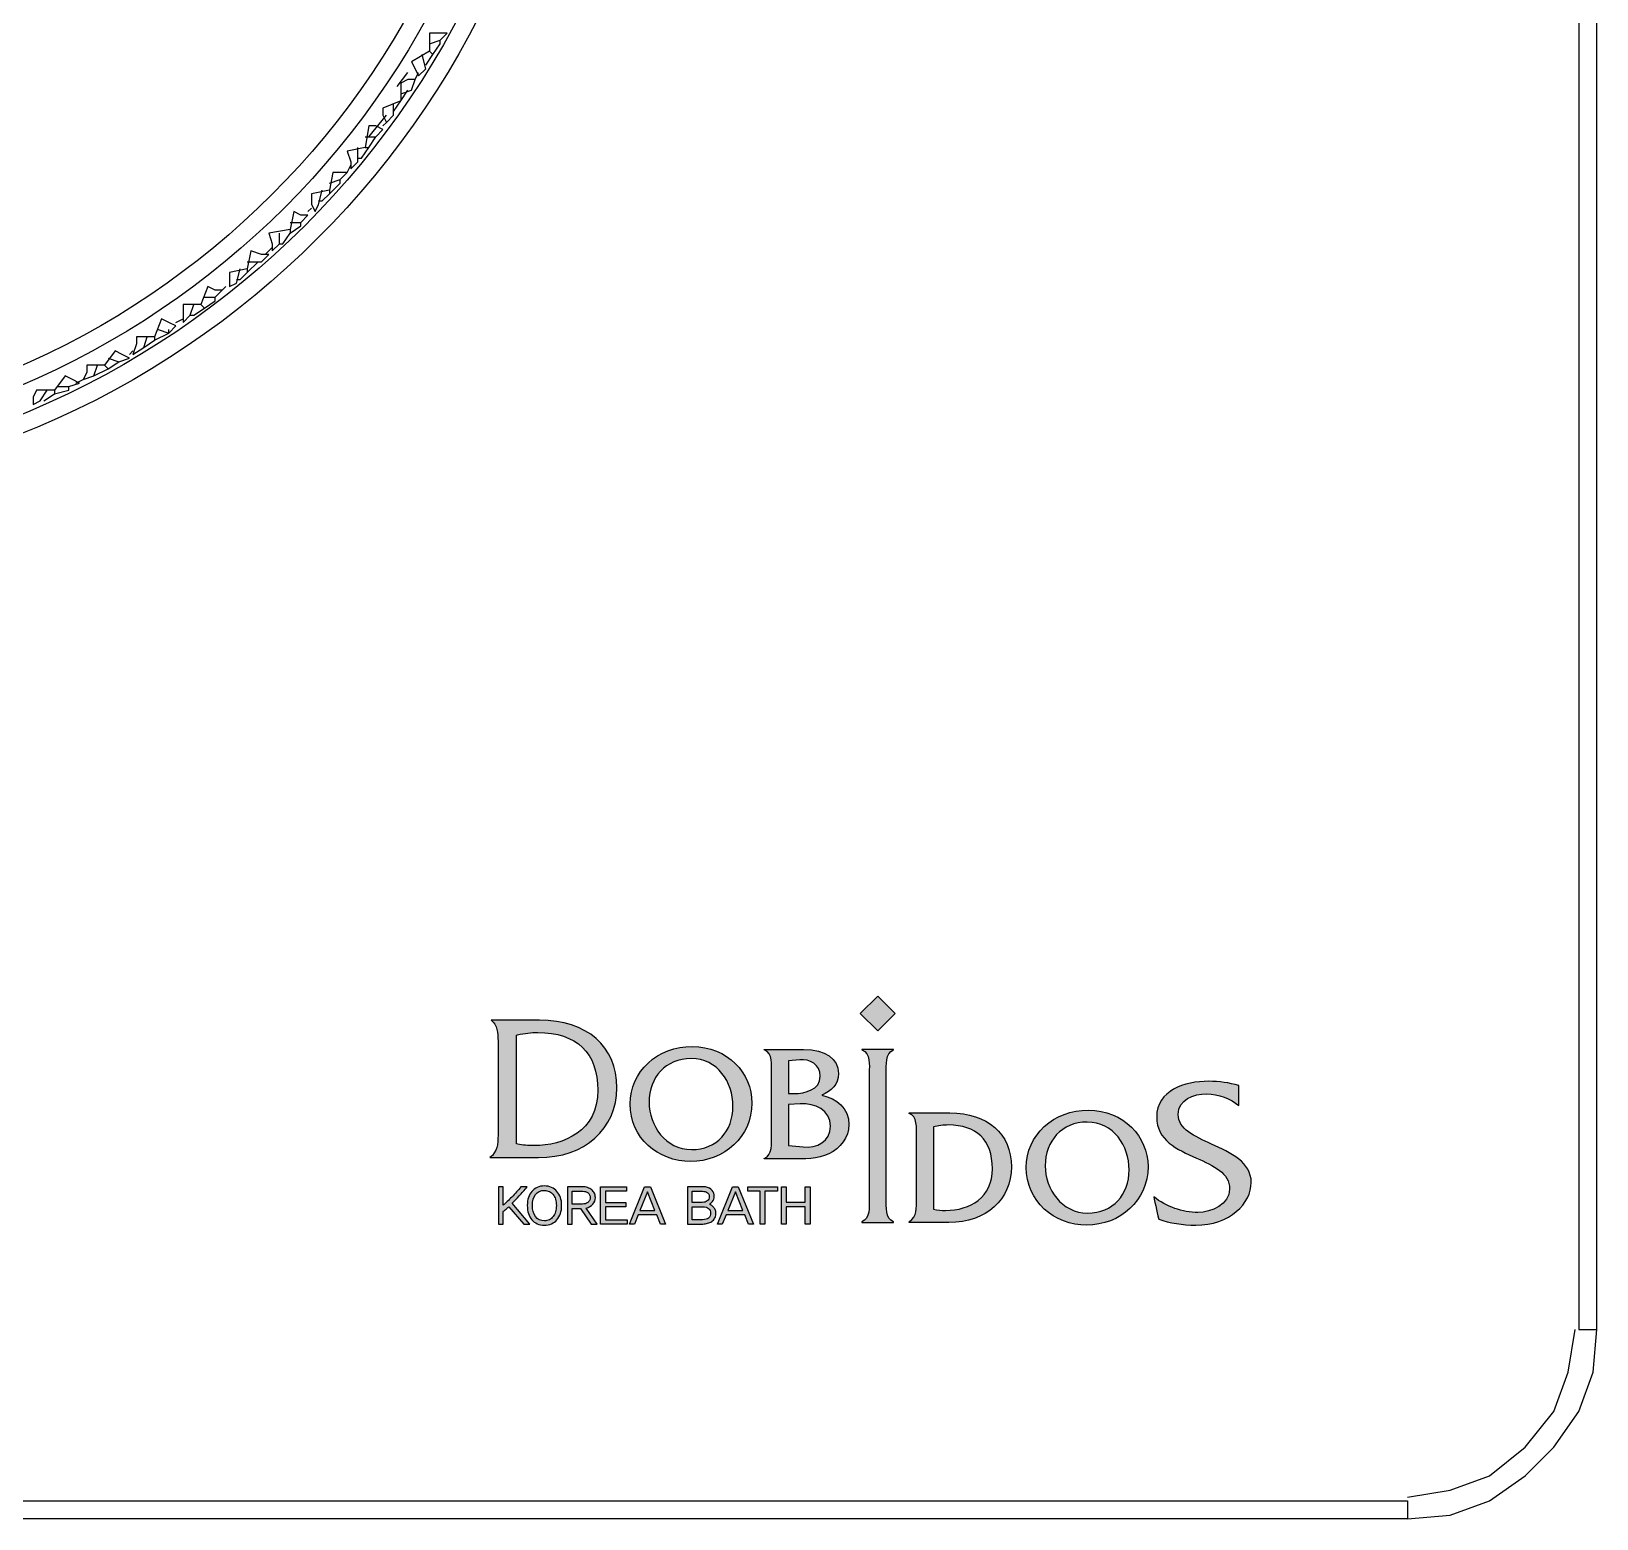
# Model space of a CAD drawing. Extents: x -1585 to -1165, y -4178 to -3881.
# Drawn here: x -1356.35 to -1343.31, y -4053.07 to -4040.68 of the extents above; entities that cross this region are included whole.
import ezdxf

# ---------------------------------------------------------------- set-up
doc = ezdxf.new("R2010")
doc.units = 0
doc.header["$LTSCALE"] = 7
doc.layers.add('D', color=2, linetype='CONTINUOUS')
doc.layers.add('DWG', color=7, linetype='CONTINUOUS')

msp = doc.modelspace()

# ---------------------------------------------------------------- hatches: boundary and pattern name
at = {"layer": 'D'}
h = msp.add_hatch(color=256, dxfattribs=at)
h.dxf.hatch_style = 2
h.paths.add_polyline_path([(-1349.152, -4048.859), (-1349.298, -4049.005), (-1349.444, -4048.859), (-1349.298, -4048.714)])
h = msp.add_hatch(color=256, dxfattribs=at)
h.dxf.hatch_style = 2
edge = h.paths.add_edge_path()
edge.add_spline(control_points=[(-1352.118, -4048.916), (-1351.72, -4048.916), (-1351.473, -4049.131), (-1351.473, -4049.478), (-1351.473, -4049.821), (-1351.742, -4050.06), (-1352.127, -4050.06), (-1352.127, -4050.06), (-1352.492, -4050.06), (-1352.53, -4050.06), (-1352.47, -4050.011), (-1352.463, -4049.947), (-1352.463, -4049.874), (-1352.463, -4049.864), (-1352.463, -4049.855), (-1352.463, -4049.846), (-1352.463, -4049.846), (-1352.463, -4049.815), (-1352.463, -4049.815), (-1352.463, -4049.815), (-1352.463, -4049.149), (-1352.463, -4049.149), (-1352.463, -4049.149), (-1352.463, -4049.122), (-1352.463, -4049.122), (-1352.463, -4049.112), (-1352.463, -4049.102), (-1352.463, -4049.091), (-1352.463, -4049.025), (-1352.469, -4048.951), (-1352.52, -4048.916), (-1352.466, -4048.916), (-1352.118, -4048.916), (-1352.118, -4048.916)], knot_values=[0, 0, 0, 0, 1, 1, 1, 2, 2, 2, 3, 3, 3, 4, 4, 4, 5, 5, 5, 6, 6, 6, 7, 7, 7, 8, 8, 8, 9, 9, 9, 10, 10, 10, 11, 11, 11, 11], degree=3, periodic=0)
edge = h.paths.add_edge_path()
edge.add_spline(control_points=[(-1352.3, -4049.037), (-1352.3, -4049.037), (-1352.308, -4049.039), (-1352.308, -4049.039), (-1352.308, -4049.039), (-1352.308, -4049.946), (-1352.308, -4049.946), (-1352.308, -4049.946), (-1352.299, -4049.947), (-1352.299, -4049.947), (-1352.257, -4049.956), (-1352.212, -4049.96), (-1352.162, -4049.96), (-1351.917, -4049.96), (-1351.631, -4049.839), (-1351.631, -4049.499), (-1351.631, -4049.188), (-1351.808, -4049.017), (-1352.131, -4049.017), (-1352.185, -4049.017), (-1352.24, -4049.023), (-1352.3, -4049.037)], knot_values=[0, 0, 0, 0, 1, 1, 1, 2, 2, 2, 3, 3, 3, 4, 4, 4, 5, 5, 5, 6, 6, 6, 7, 7, 7, 7], degree=3, periodic=0)
h = msp.add_hatch(color=256, dxfattribs=at)
h.dxf.hatch_style = 2
edge = h.paths.add_edge_path()
edge.add_spline(control_points=[(-1350.852, -4049.235), (-1350.634, -4049.235), (-1350.505, -4049.43), (-1350.505, -4049.633), (-1350.505, -4049.839), (-1350.639, -4049.993), (-1350.85, -4049.993), (-1351.067, -4049.993), (-1351.204, -4049.793), (-1351.204, -4049.599), (-1351.204, -4049.39), (-1351.067, -4049.235), (-1350.852, -4049.235)], knot_values=[0, 0, 0, 0, 1, 1, 1, 2, 2, 2, 3, 3, 3, 4, 4, 4, 4], degree=3, periodic=0)
edge = h.paths.add_edge_path()
edge.add_spline(control_points=[(-1350.843, -4049.135), (-1351.134, -4049.128), (-1351.362, -4049.348), (-1351.362, -4049.612), (-1351.362, -4049.896), (-1351.131, -4050.092), (-1350.856, -4050.092), (-1350.581, -4050.092), (-1350.347, -4049.887), (-1350.347, -4049.605), (-1350.347, -4049.355), (-1350.552, -4049.134), (-1350.843, -4049.135)], knot_values=[0, 0, 0, 0, 1, 1, 1, 2, 2, 2, 3, 3, 3, 4, 4, 4, 4], degree=3, periodic=0)
h = msp.add_hatch(color=256, dxfattribs=at)
h.dxf.hatch_style = 2
edge = h.paths.add_edge_path()
edge.add_spline(control_points=[(-1350.042, -4049.959), (-1350.042, -4049.959), (-1350.042, -4049.617), (-1350.042, -4049.617), (-1350.042, -4049.617), (-1349.945, -4049.612), (-1349.945, -4049.612), (-1349.823, -4049.605), (-1349.692, -4049.663), (-1349.692, -4049.797), (-1349.692, -4049.929), (-1349.807, -4049.982), (-1349.921, -4049.97), (-1349.921, -4049.97), (-1350.042, -4049.959), (-1350.042, -4049.959)], knot_values=[0, 0, 0, 0, 1, 1, 1, 2, 2, 2, 3, 3, 3, 4, 4, 4, 5, 5, 5, 5], degree=3, periodic=0)
edge = h.paths.add_edge_path()
edge.add_spline(control_points=[(-1350.183, -4049.875), (-1350.183, -4049.939), (-1350.174, -4050.039), (-1350.244, -4050.066), (-1350.244, -4050.066), (-1350.244, -4050.07), (-1350.244, -4050.07), (-1350.244, -4050.07), (-1350.015, -4050.07), (-1350.015, -4050.07), (-1349.911, -4050.07), (-1349.802, -4050.074), (-1349.705, -4050.027), (-1349.612, -4049.983), (-1349.539, -4049.892), (-1349.539, -4049.785), (-1349.539, -4049.649), (-1349.64, -4049.566), (-1349.764, -4049.54), (-1349.686, -4049.505), (-1349.626, -4049.452), (-1349.626, -4049.36), (-1349.626, -4049.236), (-1349.733, -4049.159), (-1349.916, -4049.159), (-1349.916, -4049.159), (-1350.244, -4049.159), (-1350.244, -4049.159), (-1350.244, -4049.159), (-1350.244, -4049.163), (-1350.244, -4049.163), (-1350.173, -4049.189), (-1350.183, -4049.291), (-1350.183, -4049.353), (-1350.183, -4049.353), (-1350.183, -4049.875), (-1350.183, -4049.875)], knot_values=[0, 0, 0, 0, 1, 1, 1, 2, 2, 2, 3, 3, 3, 4, 4, 4, 5, 5, 5, 6, 6, 6, 7, 7, 7, 8, 8, 8, 9, 9, 9, 10, 10, 10, 11, 11, 11, 12, 12, 12, 12], degree=3, periodic=0)
edge = h.paths.add_edge_path()
edge.add_spline(control_points=[(-1350.042, -4049.526), (-1350.042, -4049.526), (-1350.042, -4049.254), (-1350.042, -4049.254), (-1350.042, -4049.254), (-1349.949, -4049.245), (-1349.949, -4049.245), (-1349.866, -4049.236), (-1349.777, -4049.286), (-1349.777, -4049.382), (-1349.777, -4049.495), (-1349.906, -4049.526), (-1349.996, -4049.526), (-1349.996, -4049.526), (-1350.042, -4049.526), (-1350.042, -4049.526)], knot_values=[0, 0, 0, 0, 1, 1, 1, 2, 2, 2, 3, 3, 3, 4, 4, 4, 5, 5, 5, 5], degree=3, periodic=0)
h = msp.add_hatch(color=256, dxfattribs=at)
h.dxf.hatch_style = 2
edge = h.paths.add_edge_path()
edge.add_spline(control_points=[(-1349.369, -4049.354), (-1349.369, -4049.291), (-1349.359, -4049.189), (-1349.43, -4049.163), (-1349.43, -4049.163), (-1349.43, -4049.159), (-1349.43, -4049.159), (-1349.43, -4049.159), (-1349.167, -4049.159), (-1349.167, -4049.159), (-1349.167, -4049.159), (-1349.167, -4049.163), (-1349.167, -4049.163), (-1349.236, -4049.189), (-1349.228, -4049.292), (-1349.228, -4049.354), (-1349.228, -4049.354), (-1349.228, -4050.405), (-1349.228, -4050.405), (-1349.228, -4050.467), (-1349.236, -4050.569), (-1349.167, -4050.595), (-1349.167, -4050.595), (-1349.167, -4050.599), (-1349.167, -4050.599), (-1349.167, -4050.599), (-1349.43, -4050.599), (-1349.43, -4050.599), (-1349.43, -4050.599), (-1349.43, -4050.595), (-1349.43, -4050.595), (-1349.361, -4050.57), (-1349.369, -4050.467), (-1349.369, -4050.405), (-1349.369, -4050.405), (-1349.369, -4049.354), (-1349.369, -4049.354)], knot_values=[0, 0, 0, 0, 1, 1, 1, 2, 2, 2, 3, 3, 3, 4, 4, 4, 5, 5, 5, 6, 6, 6, 7, 7, 7, 8, 8, 8, 9, 9, 9, 10, 10, 10, 11, 11, 11, 12, 12, 12, 12], degree=3, periodic=0)
h = msp.add_hatch(color=256, dxfattribs=at)
h.dxf.hatch_style = 2
edge = h.paths.add_edge_path()
edge.add_spline(control_points=[(-1346.649, -4050.623), (-1346.76, -4050.623), (-1346.864, -4050.605), (-1346.957, -4050.572), (-1346.959, -4050.562), (-1346.99, -4050.43), (-1346.999, -4050.387), (-1346.894, -4050.468), (-1346.758, -4050.517), (-1346.63, -4050.517), (-1346.519, -4050.517), (-1346.366, -4050.449), (-1346.366, -4050.322), (-1346.366, -4050.188), (-1346.5, -4050.128), (-1346.642, -4050.064), (-1346.805, -4049.991), (-1346.974, -4049.916), (-1346.974, -4049.721), (-1346.974, -4049.501), (-1346.741, -4049.424), (-1346.541, -4049.424), (-1346.453, -4049.424), (-1346.368, -4049.436), (-1346.289, -4049.46), (-1346.289, -4049.473), (-1346.289, -4049.591), (-1346.289, -4049.627), (-1346.357, -4049.567), (-1346.459, -4049.529), (-1346.555, -4049.529), (-1346.666, -4049.529), (-1346.795, -4049.575), (-1346.795, -4049.701), (-1346.795, -4049.821), (-1346.66, -4049.882), (-1346.518, -4049.947), (-1346.355, -4050.021), (-1346.186, -4050.098), (-1346.186, -4050.267), (-1346.186, -4050.438), (-1346.363, -4050.623), (-1346.649, -4050.623)], knot_values=[0, 0, 0, 0, 1, 1, 1, 2, 2, 2, 3, 3, 3, 4, 4, 4, 5, 5, 5, 6, 6, 6, 7, 7, 7, 8, 8, 8, 9, 9, 9, 10, 10, 10, 11, 11, 11, 12, 12, 12, 13, 13, 13, 14, 14, 14, 14], degree=3, periodic=0)
h = msp.add_hatch(color=256, dxfattribs=at)
h.dxf.hatch_style = 2
edge = h.paths.add_edge_path()
edge.add_spline(control_points=[(-1347.552, -4049.764), (-1347.333, -4049.764), (-1347.204, -4049.96), (-1347.204, -4050.162), (-1347.204, -4050.368), (-1347.338, -4050.522), (-1347.549, -4050.522), (-1347.766, -4050.522), (-1347.903, -4050.323), (-1347.903, -4050.129), (-1347.903, -4049.92), (-1347.766, -4049.764), (-1347.552, -4049.764)], knot_values=[0, 0, 0, 0, 1, 1, 1, 2, 2, 2, 3, 3, 3, 4, 4, 4, 4], degree=3, periodic=0)
edge = h.paths.add_edge_path()
edge.add_spline(control_points=[(-1347.542, -4049.665), (-1347.833, -4049.658), (-1348.061, -4049.878), (-1348.061, -4050.141), (-1348.061, -4050.425), (-1347.83, -4050.622), (-1347.556, -4050.622), (-1347.28, -4050.622), (-1347.046, -4050.417), (-1347.046, -4050.134), (-1347.046, -4049.885), (-1347.251, -4049.663), (-1347.542, -4049.665)], knot_values=[0, 0, 0, 0, 1, 1, 1, 2, 2, 2, 3, 3, 3, 4, 4, 4, 4], degree=3, periodic=0)
h = msp.add_hatch(color=256, dxfattribs=at)
h.dxf.hatch_style = 2
edge = h.paths.add_edge_path()
edge.add_spline(control_points=[(-1348.835, -4049.803), (-1348.793, -4049.794), (-1348.752, -4049.788), (-1348.71, -4049.788), (-1348.479, -4049.788), (-1348.343, -4049.91), (-1348.343, -4050.152), (-1348.343, -4050.392), (-1348.527, -4050.5), (-1348.734, -4050.5), (-1348.769, -4050.5), (-1348.802, -4050.497), (-1348.835, -4050.49), (-1348.835, -4050.49), (-1348.835, -4049.803), (-1348.835, -4049.803)], knot_values=[0, 0, 0, 0, 1, 1, 1, 2, 2, 2, 3, 3, 3, 4, 4, 4, 5, 5, 5, 5], degree=3, periodic=0)
edge = h.paths.add_edge_path()
edge.add_spline(control_points=[(-1348.976, -4050.4), (-1348.976, -4050.482), (-1348.968, -4050.548), (-1349.037, -4050.595), (-1349.037, -4050.595), (-1349.037, -4050.6), (-1349.037, -4050.6), (-1349.037, -4050.6), (-1348.705, -4050.6), (-1348.705, -4050.6), (-1348.394, -4050.6), (-1348.185, -4050.408), (-1348.185, -4050.136), (-1348.185, -4049.86), (-1348.382, -4049.688), (-1348.698, -4049.688), (-1348.698, -4049.688), (-1349.037, -4049.688), (-1349.037, -4049.688), (-1349.037, -4049.688), (-1349.037, -4049.692), (-1349.037, -4049.692), (-1348.967, -4049.713), (-1348.976, -4049.814), (-1348.976, -4049.878), (-1348.976, -4049.878), (-1348.976, -4050.4), (-1348.976, -4050.4)], knot_values=[0, 0, 0, 0, 1, 1, 1, 2, 2, 2, 3, 3, 3, 4, 4, 4, 5, 5, 5, 6, 6, 6, 7, 7, 7, 8, 8, 8, 9, 9, 9, 9], degree=3, periodic=0)
h = msp.add_hatch(color=256, dxfattribs=at)
h.dxf.hatch_style = 2
edge = h.paths.add_edge_path()
edge.add_spline(control_points=[(-1352.247, -4050.614), (-1352.247, -4050.614), (-1352.374, -4050.469), (-1352.374, -4050.469), (-1352.38, -4050.474), (-1352.385, -4050.479), (-1352.39, -4050.483), (-1352.394, -4050.487), (-1352.398, -4050.491), (-1352.403, -4050.494), (-1352.406, -4050.498), (-1352.41, -4050.501), (-1352.413, -4050.503), (-1352.416, -4050.506), (-1352.418, -4050.508), (-1352.42, -4050.51), (-1352.42, -4050.51), (-1352.42, -4050.613), (-1352.42, -4050.613), (-1352.42, -4050.613), (-1352.46, -4050.613), (-1352.46, -4050.613), (-1352.46, -4050.613), (-1352.46, -4050.304), (-1352.46, -4050.304), (-1352.46, -4050.304), (-1352.42, -4050.304), (-1352.42, -4050.304), (-1352.42, -4050.304), (-1352.42, -4050.457), (-1352.42, -4050.457), (-1352.41, -4050.448), (-1352.399, -4050.438), (-1352.386, -4050.426), (-1352.374, -4050.414), (-1352.361, -4050.401), (-1352.348, -4050.388), (-1352.335, -4050.374), (-1352.321, -4050.36), (-1352.308, -4050.346), (-1352.295, -4050.331), (-1352.283, -4050.317), (-1352.272, -4050.303), (-1352.272, -4050.303), (-1352.221, -4050.303), (-1352.221, -4050.303), (-1352.243, -4050.33), (-1352.265, -4050.356), (-1352.286, -4050.378), (-1352.307, -4050.401), (-1352.327, -4050.422), (-1352.345, -4050.44), (-1352.345, -4050.44), (-1352.198, -4050.614), (-1352.198, -4050.614), (-1352.198, -4050.614), (-1352.247, -4050.614), (-1352.247, -4050.614)], knot_values=[0, 0, 0, 0, 1, 1, 1, 2, 2, 2, 3, 3, 3, 4, 4, 4, 5, 5, 5, 6, 6, 6, 7, 7, 7, 8, 8, 8, 9, 9, 9, 10, 10, 10, 11, 11, 11, 12, 12, 12, 13, 13, 13, 14, 14, 14, 15, 15, 15, 16, 16, 16, 17, 17, 17, 18, 18, 18, 19, 19, 19, 19], degree=3, periodic=0)
h = msp.add_hatch(color=256, dxfattribs=at)
h.dxf.hatch_style = 2
edge = h.paths.add_edge_path()
edge.add_spline(control_points=[(-1352.017, -4050.308), (-1351.999, -4050.316), (-1351.984, -4050.327), (-1351.972, -4050.341), (-1351.96, -4050.355), (-1351.95, -4050.372), (-1351.943, -4050.392), (-1351.936, -4050.412), (-1351.933, -4050.434), (-1351.933, -4050.458), (-1351.933, -4050.483), (-1351.936, -4050.506), (-1351.943, -4050.526), (-1351.95, -4050.546), (-1351.96, -4050.564), (-1351.972, -4050.578), (-1351.984, -4050.592), (-1351.999, -4050.603), (-1352.017, -4050.611), (-1352.035, -4050.618), (-1352.055, -4050.623), (-1352.077, -4050.623), (-1352.099, -4050.623), (-1352.119, -4050.618), (-1352.136, -4050.611), (-1352.154, -4050.603), (-1352.169, -4050.592), (-1352.181, -4050.578), (-1352.193, -4050.564), (-1352.203, -4050.546), (-1352.21, -4050.526), (-1352.216, -4050.506), (-1352.219, -4050.483), (-1352.219, -4050.458), (-1352.219, -4050.434), (-1352.216, -4050.412), (-1352.21, -4050.392), (-1352.203, -4050.372), (-1352.193, -4050.355), (-1352.181, -4050.341), (-1352.169, -4050.327), (-1352.154, -4050.316), (-1352.136, -4050.308), (-1352.119, -4050.3), (-1352.099, -4050.296), (-1352.077, -4050.296), (-1352.055, -4050.296), (-1352.035, -4050.3), (-1352.017, -4050.308)], knot_values=[0, 0, 0, 0, 1, 1, 1, 2, 2, 2, 3, 3, 3, 4, 4, 4, 5, 5, 5, 6, 6, 6, 7, 7, 7, 8, 8, 8, 9, 9, 9, 10, 10, 10, 11, 11, 11, 12, 12, 12, 13, 13, 13, 14, 14, 14, 15, 15, 15, 16, 16, 16, 16], degree=3, periodic=0)
edge = h.paths.add_edge_path()
edge.add_spline(control_points=[(-1352.035, -4050.577), (-1352.023, -4050.571), (-1352.013, -4050.562), (-1352.004, -4050.551), (-1351.995, -4050.54), (-1351.989, -4050.527), (-1351.984, -4050.511), (-1351.979, -4050.495), (-1351.977, -4050.477), (-1351.977, -4050.458), (-1351.977, -4050.44), (-1351.979, -4050.422), (-1351.984, -4050.407), (-1351.989, -4050.392), (-1351.995, -4050.378), (-1352.004, -4050.367), (-1352.013, -4050.357), (-1352.023, -4050.348), (-1352.035, -4050.342), (-1352.048, -4050.336), (-1352.061, -4050.333), (-1352.077, -4050.333), (-1352.108, -4050.333), (-1352.133, -4050.344), (-1352.15, -4050.367), (-1352.167, -4050.39), (-1352.176, -4050.42), (-1352.176, -4050.458), (-1352.176, -4050.496), (-1352.167, -4050.527), (-1352.15, -4050.551), (-1352.133, -4050.574), (-1352.108, -4050.586), (-1352.077, -4050.586), (-1352.061, -4050.586), (-1352.048, -4050.583), (-1352.035, -4050.577)], knot_values=[0, 0, 0, 0, 1, 1, 1, 2, 2, 2, 3, 3, 3, 4, 4, 4, 5, 5, 5, 6, 6, 6, 7, 7, 7, 8, 8, 8, 9, 9, 9, 10, 10, 10, 11, 11, 11, 12, 12, 12, 12], degree=3, periodic=0)
h = msp.add_hatch(color=256, dxfattribs=at)
h.dxf.hatch_style = 2
edge = h.paths.add_edge_path()
edge.add_spline(control_points=[(-1351.686, -4050.614), (-1351.686, -4050.614), (-1351.775, -4050.484), (-1351.775, -4050.484), (-1351.775, -4050.484), (-1351.844, -4050.484), (-1351.844, -4050.484), (-1351.844, -4050.484), (-1351.844, -4050.613), (-1351.844, -4050.613), (-1351.844, -4050.613), (-1351.884, -4050.613), (-1351.884, -4050.613), (-1351.884, -4050.613), (-1351.884, -4050.303), (-1351.884, -4050.303), (-1351.884, -4050.303), (-1351.757, -4050.303), (-1351.757, -4050.303), (-1351.743, -4050.303), (-1351.729, -4050.305), (-1351.716, -4050.31), (-1351.703, -4050.314), (-1351.692, -4050.32), (-1351.682, -4050.328), (-1351.673, -4050.336), (-1351.666, -4050.345), (-1351.66, -4050.356), (-1351.655, -4050.367), (-1351.652, -4050.379), (-1351.652, -4050.393), (-1351.652, -4050.414), (-1351.659, -4050.432), (-1351.673, -4050.448), (-1351.688, -4050.464), (-1351.706, -4050.474), (-1351.728, -4050.48), (-1351.728, -4050.48), (-1351.636, -4050.614), (-1351.636, -4050.614), (-1351.636, -4050.614), (-1351.686, -4050.614), (-1351.686, -4050.614)], knot_values=[0, 0, 0, 0, 1, 1, 1, 2, 2, 2, 3, 3, 3, 4, 4, 4, 5, 5, 5, 6, 6, 6, 7, 7, 7, 8, 8, 8, 9, 9, 9, 10, 10, 10, 11, 11, 11, 12, 12, 12, 13, 13, 13, 14, 14, 14, 14], degree=3, periodic=0)
edge = h.paths.add_edge_path()
edge.add_spline(control_points=[(-1351.735, -4050.444), (-1351.728, -4050.441), (-1351.721, -4050.438), (-1351.715, -4050.434), (-1351.709, -4050.429), (-1351.704, -4050.423), (-1351.7, -4050.416), (-1351.697, -4050.409), (-1351.695, -4050.401), (-1351.695, -4050.393), (-1351.695, -4050.375), (-1351.701, -4050.361), (-1351.713, -4050.353), (-1351.726, -4050.344), (-1351.739, -4050.34), (-1351.755, -4050.34), (-1351.755, -4050.34), (-1351.844, -4050.34), (-1351.844, -4050.34), (-1351.844, -4050.34), (-1351.844, -4050.447), (-1351.844, -4050.447), (-1351.844, -4050.447), (-1351.758, -4050.447), (-1351.758, -4050.447), (-1351.75, -4050.447), (-1351.743, -4050.446), (-1351.735, -4050.444)], knot_values=[0, 0, 0, 0, 1, 1, 1, 2, 2, 2, 3, 3, 3, 4, 4, 4, 5, 5, 5, 6, 6, 6, 7, 7, 7, 8, 8, 8, 9, 9, 9, 9], degree=3, periodic=0)
h = msp.add_hatch(color=256, dxfattribs=at)
h.dxf.hatch_style = 2
h.paths.add_polyline_path([(-1351.608, -4050.613), (-1351.608, -4050.304), (-1351.392, -4050.304), (-1351.392, -4050.34), (-1351.568, -4050.34), (-1351.568, -4050.435), (-1351.399, -4050.435), (-1351.399, -4050.47), (-1351.568, -4050.471), (-1351.568, -4050.577), (-1351.387, -4050.577), (-1351.387, -4050.613)])
h = msp.add_hatch(color=256, dxfattribs=at)
h.dxf.hatch_style = 2
h.paths.add_polyline_path([(-1351.108, -4050.614), (-1351.14, -4050.537), (-1351.295, -4050.537), (-1351.326, -4050.614), (-1351.368, -4050.614), (-1351.242, -4050.304), (-1351.193, -4050.304), (-1351.066, -4050.614)])
h.paths.add_polyline_path([(-1351.217, -4050.345), (-1351.28, -4050.5), (-1351.155, -4050.5)])
h = msp.add_hatch(color=256, dxfattribs=at)
h.dxf.hatch_style = 2
edge = h.paths.add_edge_path()
edge.add_spline(control_points=[(-1350.682, -4050.459), (-1350.676, -4050.464), (-1350.67, -4050.469), (-1350.665, -4050.476), (-1350.659, -4050.483), (-1350.655, -4050.491), (-1350.651, -4050.5), (-1350.648, -4050.509), (-1350.647, -4050.519), (-1350.647, -4050.531), (-1350.648, -4050.544), (-1350.652, -4050.555), (-1350.658, -4050.566), (-1350.664, -4050.576), (-1350.672, -4050.584), (-1350.682, -4050.592), (-1350.692, -4050.599), (-1350.703, -4050.604), (-1350.716, -4050.607), (-1350.729, -4050.611), (-1350.742, -4050.613), (-1350.757, -4050.613), (-1350.757, -4050.613), (-1350.885, -4050.613), (-1350.885, -4050.613), (-1350.885, -4050.613), (-1350.885, -4050.303), (-1350.885, -4050.303), (-1350.885, -4050.303), (-1350.753, -4050.303), (-1350.753, -4050.303), (-1350.726, -4050.303), (-1350.704, -4050.31), (-1350.689, -4050.323), (-1350.673, -4050.336), (-1350.664, -4050.352), (-1350.661, -4050.37), (-1350.659, -4050.389), (-1350.662, -4050.404), (-1350.67, -4050.417), (-1350.678, -4050.43), (-1350.688, -4050.44), (-1350.701, -4050.448), (-1350.695, -4050.451), (-1350.689, -4050.454), (-1350.682, -4050.459)], knot_values=[0, 0, 0, 0, 1, 1, 1, 2, 2, 2, 3, 3, 3, 4, 4, 4, 5, 5, 5, 6, 6, 6, 7, 7, 7, 8, 8, 8, 9, 9, 9, 10, 10, 10, 11, 11, 11, 12, 12, 12, 13, 13, 13, 14, 14, 14, 15, 15, 15, 15], degree=3, periodic=0)
edge = h.paths.add_edge_path()
edge.add_spline(control_points=[(-1350.719, -4050.42), (-1350.709, -4050.412), (-1350.703, -4050.4), (-1350.703, -4050.384), (-1350.703, -4050.37), (-1350.708, -4050.359), (-1350.718, -4050.352), (-1350.728, -4050.344), (-1350.742, -4050.34), (-1350.76, -4050.34), (-1350.76, -4050.34), (-1350.845, -4050.34), (-1350.845, -4050.34), (-1350.845, -4050.34), (-1350.845, -4050.433), (-1350.845, -4050.433), (-1350.845, -4050.433), (-1350.761, -4050.433), (-1350.761, -4050.433), (-1350.743, -4050.433), (-1350.729, -4050.429), (-1350.719, -4050.42)], knot_values=[0, 0, 0, 0, 1, 1, 1, 2, 2, 2, 3, 3, 3, 4, 4, 4, 5, 5, 5, 6, 6, 6, 7, 7, 7, 7], degree=3, periodic=0)
edge = h.paths.add_edge_path()
edge.add_spline(control_points=[(-1350.708, -4050.563), (-1350.698, -4050.553), (-1350.692, -4050.54), (-1350.691, -4050.522), (-1350.691, -4050.506), (-1350.696, -4050.493), (-1350.708, -4050.484), (-1350.719, -4050.475), (-1350.736, -4050.47), (-1350.757, -4050.47), (-1350.757, -4050.47), (-1350.845, -4050.47), (-1350.845, -4050.47), (-1350.845, -4050.47), (-1350.845, -4050.577), (-1350.845, -4050.577), (-1350.845, -4050.577), (-1350.758, -4050.577), (-1350.758, -4050.577), (-1350.735, -4050.577), (-1350.719, -4050.573), (-1350.708, -4050.563)], knot_values=[0, 0, 0, 0, 1, 1, 1, 2, 2, 2, 3, 3, 3, 4, 4, 4, 5, 5, 5, 6, 6, 6, 7, 7, 7, 7], degree=3, periodic=0)
h = msp.add_hatch(color=256, dxfattribs=at)
h.dxf.hatch_style = 2
h.paths.add_polyline_path([(-1350.376, -4050.614), (-1350.407, -4050.537), (-1350.562, -4050.537), (-1350.594, -4050.614), (-1350.635, -4050.614), (-1350.509, -4050.304), (-1350.461, -4050.304), (-1350.334, -4050.614)])
h.paths.add_polyline_path([(-1350.485, -4050.345), (-1350.547, -4050.5), (-1350.423, -4050.5)])
h = msp.add_hatch(color=256, dxfattribs=at)
h.dxf.hatch_style = 2
h.paths.add_polyline_path([(-1350.239, -4050.34), (-1350.239, -4050.614), (-1350.279, -4050.614), (-1350.279, -4050.34), (-1350.382, -4050.34), (-1350.382, -4050.304), (-1350.135, -4050.304), (-1350.135, -4050.34)])
h = msp.add_hatch(color=256, dxfattribs=at)
h.dxf.hatch_style = 2
h.paths.add_polyline_path([(-1349.902, -4050.613), (-1349.902, -4050.469), (-1350.062, -4050.469), (-1350.062, -4050.613), (-1350.101, -4050.613), (-1350.101, -4050.304), (-1350.062, -4050.304), (-1350.062, -4050.432), (-1349.902, -4050.432), (-1349.902, -4050.304), (-1349.862, -4050.304), (-1349.862, -4050.613)])

# ---------------------------------------------------------------- linework, layer by layer
for points in [[(-1349.152, -4048.859), (-1349.298, -4049.005), (-1349.444, -4048.859), (-1349.298, -4048.714), (-1349.152, -4048.859)], [(-1351.608, -4050.613), (-1351.608, -4050.304), (-1351.392, -4050.304), (-1351.392, -4050.34), (-1351.568, -4050.34), (-1351.568, -4050.435), (-1351.399, -4050.435), (-1351.399, -4050.47), (-1351.568, -4050.471), (-1351.568, -4050.577), (-1351.387, -4050.577), (-1351.387, -4050.613), (-1351.608, -4050.613)], [(-1351.108, -4050.614), (-1351.14, -4050.537), (-1351.295, -4050.537), (-1351.326, -4050.614), (-1351.368, -4050.614), (-1351.242, -4050.304), (-1351.193, -4050.304), (-1351.066, -4050.614), (-1351.108, -4050.614)], [(-1350.376, -4050.614), (-1350.407, -4050.537), (-1350.562, -4050.537), (-1350.594, -4050.614), (-1350.635, -4050.614), (-1350.509, -4050.304), (-1350.461, -4050.304), (-1350.334, -4050.614), (-1350.376, -4050.614)], [(-1350.239, -4050.34), (-1350.239, -4050.614), (-1350.279, -4050.614), (-1350.279, -4050.34), (-1350.382, -4050.34), (-1350.382, -4050.304), (-1350.135, -4050.304), (-1350.135, -4050.34), (-1350.239, -4050.34)], [(-1349.902, -4050.613), (-1349.902, -4050.469), (-1350.062, -4050.469), (-1350.062, -4050.613), (-1350.101, -4050.613), (-1350.101, -4050.304), (-1350.062, -4050.304), (-1350.062, -4050.432), (-1349.902, -4050.432), (-1349.902, -4050.304), (-1349.862, -4050.304), (-1349.862, -4050.613), (-1349.902, -4050.613)], [(-1351.217, -4050.345), (-1351.28, -4050.5), (-1351.155, -4050.5), (-1351.217, -4050.345)], [(-1350.485, -4050.345), (-1350.547, -4050.5), (-1350.423, -4050.5), (-1350.485, -4050.345)]]:
    msp.add_lwpolyline(points, dxfattribs=at)
for points, knots in [([(-1352.118, -4048.916), (-1351.72, -4048.916), (-1351.473, -4049.131), (-1351.473, -4049.478), (-1351.473, -4049.821), (-1351.742, -4050.06), (-1352.127, -4050.06), (-1352.127, -4050.06), (-1352.492, -4050.06), (-1352.53, -4050.06), (-1352.47, -4050.011), (-1352.463, -4049.947), (-1352.463, -4049.874), (-1352.463, -4049.864), (-1352.463, -4049.855), (-1352.463, -4049.846), (-1352.463, -4049.846), (-1352.463, -4049.815), (-1352.463, -4049.815), (-1352.463, -4049.815), (-1352.463, -4049.149), (-1352.463, -4049.149), (-1352.463, -4049.149), (-1352.463, -4049.122), (-1352.463, -4049.122), (-1352.463, -4049.112), (-1352.463, -4049.102), (-1352.463, -4049.091), (-1352.463, -4049.025), (-1352.469, -4048.951), (-1352.52, -4048.916), (-1352.466, -4048.916), (-1352.118, -4048.916), (-1352.118, -4048.916)], [0, 0, 0, 0, 1, 1, 1, 2, 2, 2, 3, 3, 3, 4, 4, 4, 5, 5, 5, 6, 6, 6, 7, 7, 7, 8, 8, 8, 9, 9, 9, 10, 10, 10, 11, 11, 11, 11]), ([(-1352.3, -4049.037), (-1352.3, -4049.037), (-1352.308, -4049.039), (-1352.308, -4049.039), (-1352.308, -4049.039), (-1352.308, -4049.946), (-1352.308, -4049.946), (-1352.308, -4049.946), (-1352.299, -4049.947), (-1352.299, -4049.947), (-1352.257, -4049.956), (-1352.212, -4049.96), (-1352.162, -4049.96), (-1351.917, -4049.96), (-1351.631, -4049.839), (-1351.631, -4049.499), (-1351.631, -4049.188), (-1351.808, -4049.017), (-1352.131, -4049.017), (-1352.185, -4049.017), (-1352.24, -4049.023), (-1352.3, -4049.037)], [0, 0, 0, 0, 1, 1, 1, 2, 2, 2, 3, 3, 3, 4, 4, 4, 5, 5, 5, 6, 6, 6, 7, 7, 7, 7]), ([(-1350.843, -4049.135), (-1351.134, -4049.128), (-1351.362, -4049.348), (-1351.362, -4049.612), (-1351.362, -4049.896), (-1351.131, -4050.092), (-1350.856, -4050.092), (-1350.581, -4050.092), (-1350.347, -4049.887), (-1350.347, -4049.605), (-1350.347, -4049.355), (-1350.552, -4049.134), (-1350.843, -4049.135)], [0, 0, 0, 0, 1, 1, 1, 2, 2, 2, 3, 3, 3, 4, 4, 4, 4]), ([(-1350.852, -4049.235), (-1350.634, -4049.235), (-1350.505, -4049.43), (-1350.505, -4049.633), (-1350.505, -4049.839), (-1350.639, -4049.993), (-1350.85, -4049.993), (-1351.067, -4049.993), (-1351.204, -4049.793), (-1351.204, -4049.599), (-1351.204, -4049.39), (-1351.067, -4049.235), (-1350.852, -4049.235)], [0, 0, 0, 0, 1, 1, 1, 2, 2, 2, 3, 3, 3, 4, 4, 4, 4]), ([(-1350.183, -4049.875), (-1350.183, -4049.939), (-1350.174, -4050.039), (-1350.244, -4050.066), (-1350.244, -4050.066), (-1350.244, -4050.07), (-1350.244, -4050.07), (-1350.244, -4050.07), (-1350.015, -4050.07), (-1350.015, -4050.07), (-1349.911, -4050.07), (-1349.802, -4050.074), (-1349.705, -4050.027), (-1349.612, -4049.983), (-1349.539, -4049.892), (-1349.539, -4049.785), (-1349.539, -4049.649), (-1349.64, -4049.566), (-1349.764, -4049.54), (-1349.686, -4049.505), (-1349.626, -4049.452), (-1349.626, -4049.36), (-1349.626, -4049.236), (-1349.733, -4049.159), (-1349.916, -4049.159), (-1349.916, -4049.159), (-1350.244, -4049.159), (-1350.244, -4049.159), (-1350.244, -4049.159), (-1350.244, -4049.163), (-1350.244, -4049.163), (-1350.173, -4049.189), (-1350.183, -4049.291), (-1350.183, -4049.353), (-1350.183, -4049.353), (-1350.183, -4049.875), (-1350.183, -4049.875)], [0, 0, 0, 0, 1, 1, 1, 2, 2, 2, 3, 3, 3, 4, 4, 4, 5, 5, 5, 6, 6, 6, 7, 7, 7, 8, 8, 8, 9, 9, 9, 10, 10, 10, 11, 11, 11, 12, 12, 12, 12]), ([(-1350.042, -4049.526), (-1350.042, -4049.526), (-1350.042, -4049.254), (-1350.042, -4049.254), (-1350.042, -4049.254), (-1349.949, -4049.245), (-1349.949, -4049.245), (-1349.866, -4049.236), (-1349.777, -4049.286), (-1349.777, -4049.382), (-1349.777, -4049.495), (-1349.906, -4049.526), (-1349.996, -4049.526), (-1349.996, -4049.526), (-1350.042, -4049.526), (-1350.042, -4049.526)], [0, 0, 0, 0, 1, 1, 1, 2, 2, 2, 3, 3, 3, 4, 4, 4, 5, 5, 5, 5]), ([(-1349.369, -4049.354), (-1349.369, -4049.291), (-1349.359, -4049.189), (-1349.43, -4049.163), (-1349.43, -4049.163), (-1349.43, -4049.159), (-1349.43, -4049.159), (-1349.43, -4049.159), (-1349.167, -4049.159), (-1349.167, -4049.159), (-1349.167, -4049.159), (-1349.167, -4049.163), (-1349.167, -4049.163), (-1349.236, -4049.189), (-1349.228, -4049.292), (-1349.228, -4049.354), (-1349.228, -4049.354), (-1349.228, -4050.405), (-1349.228, -4050.405), (-1349.228, -4050.467), (-1349.236, -4050.569), (-1349.167, -4050.595), (-1349.167, -4050.595), (-1349.167, -4050.599), (-1349.167, -4050.599), (-1349.167, -4050.599), (-1349.43, -4050.599), (-1349.43, -4050.599), (-1349.43, -4050.599), (-1349.43, -4050.595), (-1349.43, -4050.595), (-1349.361, -4050.57), (-1349.369, -4050.467), (-1349.369, -4050.405), (-1349.369, -4050.405), (-1349.369, -4049.354), (-1349.369, -4049.354)], [0, 0, 0, 0, 1, 1, 1, 2, 2, 2, 3, 3, 3, 4, 4, 4, 5, 5, 5, 6, 6, 6, 7, 7, 7, 8, 8, 8, 9, 9, 9, 10, 10, 10, 11, 11, 11, 12, 12, 12, 12]), ([(-1346.649, -4050.623), (-1346.76, -4050.623), (-1346.864, -4050.605), (-1346.957, -4050.572), (-1346.959, -4050.562), (-1346.99, -4050.43), (-1346.999, -4050.387), (-1346.894, -4050.468), (-1346.758, -4050.517), (-1346.63, -4050.517), (-1346.519, -4050.517), (-1346.366, -4050.449), (-1346.366, -4050.322), (-1346.366, -4050.188), (-1346.5, -4050.128), (-1346.642, -4050.064), (-1346.805, -4049.991), (-1346.974, -4049.916), (-1346.974, -4049.721), (-1346.974, -4049.501), (-1346.741, -4049.424), (-1346.541, -4049.424), (-1346.453, -4049.424), (-1346.368, -4049.436), (-1346.289, -4049.46), (-1346.289, -4049.473), (-1346.289, -4049.591), (-1346.289, -4049.627), (-1346.357, -4049.567), (-1346.459, -4049.529), (-1346.555, -4049.529), (-1346.666, -4049.529), (-1346.795, -4049.575), (-1346.795, -4049.701), (-1346.795, -4049.821), (-1346.66, -4049.882), (-1346.518, -4049.947), (-1346.355, -4050.021), (-1346.186, -4050.098), (-1346.186, -4050.267), (-1346.186, -4050.438), (-1346.363, -4050.623), (-1346.649, -4050.623)], [0, 0, 0, 0, 1, 1, 1, 2, 2, 2, 3, 3, 3, 4, 4, 4, 5, 5, 5, 6, 6, 6, 7, 7, 7, 8, 8, 8, 9, 9, 9, 10, 10, 10, 11, 11, 11, 12, 12, 12, 13, 13, 13, 14, 14, 14, 14]), ([(-1350.042, -4049.959), (-1350.042, -4049.959), (-1350.042, -4049.617), (-1350.042, -4049.617), (-1350.042, -4049.617), (-1349.945, -4049.612), (-1349.945, -4049.612), (-1349.823, -4049.605), (-1349.692, -4049.663), (-1349.692, -4049.797), (-1349.692, -4049.929), (-1349.807, -4049.982), (-1349.921, -4049.97), (-1349.921, -4049.97), (-1350.042, -4049.959), (-1350.042, -4049.959)], [0, 0, 0, 0, 1, 1, 1, 2, 2, 2, 3, 3, 3, 4, 4, 4, 5, 5, 5, 5]), ([(-1347.542, -4049.665), (-1347.833, -4049.658), (-1348.061, -4049.878), (-1348.061, -4050.141), (-1348.061, -4050.425), (-1347.83, -4050.622), (-1347.556, -4050.622), (-1347.28, -4050.622), (-1347.046, -4050.417), (-1347.046, -4050.134), (-1347.046, -4049.885), (-1347.251, -4049.663), (-1347.542, -4049.665)], [0, 0, 0, 0, 1, 1, 1, 2, 2, 2, 3, 3, 3, 4, 4, 4, 4]), ([(-1348.976, -4050.4), (-1348.976, -4050.482), (-1348.968, -4050.548), (-1349.037, -4050.595), (-1349.037, -4050.595), (-1349.037, -4050.6), (-1349.037, -4050.6), (-1349.037, -4050.6), (-1348.705, -4050.6), (-1348.705, -4050.6), (-1348.394, -4050.6), (-1348.185, -4050.408), (-1348.185, -4050.136), (-1348.185, -4049.86), (-1348.382, -4049.688), (-1348.698, -4049.688), (-1348.698, -4049.688), (-1349.037, -4049.688), (-1349.037, -4049.688), (-1349.037, -4049.688), (-1349.037, -4049.692), (-1349.037, -4049.692), (-1348.967, -4049.713), (-1348.976, -4049.814), (-1348.976, -4049.878), (-1348.976, -4049.878), (-1348.976, -4050.4), (-1348.976, -4050.4)], [0, 0, 0, 0, 1, 1, 1, 2, 2, 2, 3, 3, 3, 4, 4, 4, 5, 5, 5, 6, 6, 6, 7, 7, 7, 8, 8, 8, 9, 9, 9, 9]), ([(-1348.835, -4049.803), (-1348.793, -4049.794), (-1348.752, -4049.788), (-1348.71, -4049.788), (-1348.479, -4049.788), (-1348.343, -4049.91), (-1348.343, -4050.152), (-1348.343, -4050.392), (-1348.527, -4050.5), (-1348.734, -4050.5), (-1348.769, -4050.5), (-1348.802, -4050.497), (-1348.835, -4050.49), (-1348.835, -4050.49), (-1348.835, -4049.803), (-1348.835, -4049.803)], [0, 0, 0, 0, 1, 1, 1, 2, 2, 2, 3, 3, 3, 4, 4, 4, 5, 5, 5, 5]), ([(-1347.552, -4049.764), (-1347.333, -4049.764), (-1347.204, -4049.96), (-1347.204, -4050.162), (-1347.204, -4050.368), (-1347.338, -4050.522), (-1347.549, -4050.522), (-1347.766, -4050.522), (-1347.903, -4050.323), (-1347.903, -4050.129), (-1347.903, -4049.92), (-1347.766, -4049.764), (-1347.552, -4049.764)], [0, 0, 0, 0, 1, 1, 1, 2, 2, 2, 3, 3, 3, 4, 4, 4, 4]), ([(-1352.247, -4050.614), (-1352.247, -4050.614), (-1352.374, -4050.469), (-1352.374, -4050.469), (-1352.38, -4050.474), (-1352.385, -4050.479), (-1352.39, -4050.483), (-1352.394, -4050.487), (-1352.398, -4050.491), (-1352.403, -4050.494), (-1352.406, -4050.498), (-1352.41, -4050.501), (-1352.413, -4050.503), (-1352.416, -4050.506), (-1352.418, -4050.508), (-1352.42, -4050.51), (-1352.42, -4050.51), (-1352.42, -4050.613), (-1352.42, -4050.613), (-1352.42, -4050.613), (-1352.46, -4050.613), (-1352.46, -4050.613), (-1352.46, -4050.613), (-1352.46, -4050.304), (-1352.46, -4050.304), (-1352.46, -4050.304), (-1352.42, -4050.304), (-1352.42, -4050.304), (-1352.42, -4050.304), (-1352.42, -4050.457), (-1352.42, -4050.457), (-1352.41, -4050.448), (-1352.399, -4050.438), (-1352.386, -4050.426), (-1352.374, -4050.414), (-1352.361, -4050.401), (-1352.348, -4050.388), (-1352.335, -4050.374), (-1352.321, -4050.36), (-1352.308, -4050.346), (-1352.295, -4050.331), (-1352.283, -4050.317), (-1352.272, -4050.303), (-1352.272, -4050.303), (-1352.221, -4050.303), (-1352.221, -4050.303), (-1352.243, -4050.33), (-1352.265, -4050.356), (-1352.286, -4050.378), (-1352.307, -4050.401), (-1352.327, -4050.422), (-1352.345, -4050.44), (-1352.345, -4050.44), (-1352.198, -4050.614), (-1352.198, -4050.614), (-1352.198, -4050.614), (-1352.247, -4050.614), (-1352.247, -4050.614)], [0, 0, 0, 0, 1, 1, 1, 2, 2, 2, 3, 3, 3, 4, 4, 4, 5, 5, 5, 6, 6, 6, 7, 7, 7, 8, 8, 8, 9, 9, 9, 10, 10, 10, 11, 11, 11, 12, 12, 12, 13, 13, 13, 14, 14, 14, 15, 15, 15, 16, 16, 16, 17, 17, 17, 18, 18, 18, 19, 19, 19, 19]), ([(-1352.017, -4050.308), (-1351.999, -4050.316), (-1351.984, -4050.327), (-1351.972, -4050.341), (-1351.96, -4050.355), (-1351.95, -4050.372), (-1351.943, -4050.392), (-1351.936, -4050.412), (-1351.933, -4050.434), (-1351.933, -4050.458), (-1351.933, -4050.483), (-1351.936, -4050.506), (-1351.943, -4050.526), (-1351.95, -4050.546), (-1351.96, -4050.564), (-1351.972, -4050.578), (-1351.984, -4050.592), (-1351.999, -4050.603), (-1352.017, -4050.611), (-1352.035, -4050.618), (-1352.055, -4050.623), (-1352.077, -4050.623), (-1352.099, -4050.623), (-1352.119, -4050.618), (-1352.136, -4050.611), (-1352.154, -4050.603), (-1352.169, -4050.592), (-1352.181, -4050.578), (-1352.193, -4050.564), (-1352.203, -4050.546), (-1352.21, -4050.526), (-1352.216, -4050.506), (-1352.219, -4050.483), (-1352.219, -4050.458), (-1352.219, -4050.434), (-1352.216, -4050.412), (-1352.21, -4050.392), (-1352.203, -4050.372), (-1352.193, -4050.355), (-1352.181, -4050.341), (-1352.169, -4050.327), (-1352.154, -4050.316), (-1352.136, -4050.308), (-1352.119, -4050.3), (-1352.099, -4050.296), (-1352.077, -4050.296), (-1352.055, -4050.296), (-1352.035, -4050.3), (-1352.017, -4050.308)], [0, 0, 0, 0, 1, 1, 1, 2, 2, 2, 3, 3, 3, 4, 4, 4, 5, 5, 5, 6, 6, 6, 7, 7, 7, 8, 8, 8, 9, 9, 9, 10, 10, 10, 11, 11, 11, 12, 12, 12, 13, 13, 13, 14, 14, 14, 15, 15, 15, 16, 16, 16, 16]), ([(-1351.686, -4050.614), (-1351.686, -4050.614), (-1351.775, -4050.484), (-1351.775, -4050.484), (-1351.775, -4050.484), (-1351.844, -4050.484), (-1351.844, -4050.484), (-1351.844, -4050.484), (-1351.844, -4050.613), (-1351.844, -4050.613), (-1351.844, -4050.613), (-1351.884, -4050.613), (-1351.884, -4050.613), (-1351.884, -4050.613), (-1351.884, -4050.303), (-1351.884, -4050.303), (-1351.884, -4050.303), (-1351.757, -4050.303), (-1351.757, -4050.303), (-1351.743, -4050.303), (-1351.729, -4050.305), (-1351.716, -4050.31), (-1351.703, -4050.314), (-1351.692, -4050.32), (-1351.682, -4050.328), (-1351.673, -4050.336), (-1351.666, -4050.345), (-1351.66, -4050.356), (-1351.655, -4050.367), (-1351.652, -4050.379), (-1351.652, -4050.393), (-1351.652, -4050.414), (-1351.659, -4050.432), (-1351.673, -4050.448), (-1351.688, -4050.464), (-1351.706, -4050.474), (-1351.728, -4050.48), (-1351.728, -4050.48), (-1351.636, -4050.614), (-1351.636, -4050.614), (-1351.636, -4050.614), (-1351.686, -4050.614), (-1351.686, -4050.614)], [0, 0, 0, 0, 1, 1, 1, 2, 2, 2, 3, 3, 3, 4, 4, 4, 5, 5, 5, 6, 6, 6, 7, 7, 7, 8, 8, 8, 9, 9, 9, 10, 10, 10, 11, 11, 11, 12, 12, 12, 13, 13, 13, 14, 14, 14, 14]), ([(-1350.682, -4050.459), (-1350.676, -4050.464), (-1350.67, -4050.469), (-1350.665, -4050.476), (-1350.659, -4050.483), (-1350.655, -4050.491), (-1350.651, -4050.5), (-1350.648, -4050.509), (-1350.647, -4050.519), (-1350.647, -4050.531), (-1350.648, -4050.544), (-1350.652, -4050.555), (-1350.658, -4050.566), (-1350.664, -4050.576), (-1350.672, -4050.584), (-1350.682, -4050.592), (-1350.692, -4050.599), (-1350.703, -4050.604), (-1350.716, -4050.607), (-1350.729, -4050.611), (-1350.742, -4050.613), (-1350.757, -4050.613), (-1350.757, -4050.613), (-1350.885, -4050.613), (-1350.885, -4050.613), (-1350.885, -4050.613), (-1350.885, -4050.303), (-1350.885, -4050.303), (-1350.885, -4050.303), (-1350.753, -4050.303), (-1350.753, -4050.303), (-1350.726, -4050.303), (-1350.704, -4050.31), (-1350.689, -4050.323), (-1350.673, -4050.336), (-1350.664, -4050.352), (-1350.661, -4050.37), (-1350.659, -4050.389), (-1350.662, -4050.404), (-1350.67, -4050.417), (-1350.678, -4050.43), (-1350.688, -4050.44), (-1350.701, -4050.448), (-1350.695, -4050.451), (-1350.689, -4050.454), (-1350.682, -4050.459)], [0, 0, 0, 0, 1, 1, 1, 2, 2, 2, 3, 3, 3, 4, 4, 4, 5, 5, 5, 6, 6, 6, 7, 7, 7, 8, 8, 8, 9, 9, 9, 10, 10, 10, 11, 11, 11, 12, 12, 12, 13, 13, 13, 14, 14, 14, 15, 15, 15, 15]), ([(-1352.035, -4050.577), (-1352.023, -4050.571), (-1352.013, -4050.562), (-1352.004, -4050.551), (-1351.995, -4050.54), (-1351.989, -4050.527), (-1351.984, -4050.511), (-1351.979, -4050.495), (-1351.977, -4050.477), (-1351.977, -4050.458), (-1351.977, -4050.44), (-1351.979, -4050.422), (-1351.984, -4050.407), (-1351.989, -4050.392), (-1351.995, -4050.378), (-1352.004, -4050.367), (-1352.013, -4050.357), (-1352.023, -4050.348), (-1352.035, -4050.342), (-1352.048, -4050.336), (-1352.061, -4050.333), (-1352.077, -4050.333), (-1352.108, -4050.333), (-1352.133, -4050.344), (-1352.15, -4050.367), (-1352.167, -4050.39), (-1352.176, -4050.42), (-1352.176, -4050.458), (-1352.176, -4050.496), (-1352.167, -4050.527), (-1352.15, -4050.551), (-1352.133, -4050.574), (-1352.108, -4050.586), (-1352.077, -4050.586), (-1352.061, -4050.586), (-1352.048, -4050.583), (-1352.035, -4050.577)], [0, 0, 0, 0, 1, 1, 1, 2, 2, 2, 3, 3, 3, 4, 4, 4, 5, 5, 5, 6, 6, 6, 7, 7, 7, 8, 8, 8, 9, 9, 9, 10, 10, 10, 11, 11, 11, 12, 12, 12, 12]), ([(-1351.735, -4050.444), (-1351.728, -4050.441), (-1351.721, -4050.438), (-1351.715, -4050.434), (-1351.709, -4050.429), (-1351.704, -4050.423), (-1351.7, -4050.416), (-1351.697, -4050.409), (-1351.695, -4050.401), (-1351.695, -4050.393), (-1351.695, -4050.375), (-1351.701, -4050.361), (-1351.713, -4050.353), (-1351.726, -4050.344), (-1351.739, -4050.34), (-1351.755, -4050.34), (-1351.755, -4050.34), (-1351.844, -4050.34), (-1351.844, -4050.34), (-1351.844, -4050.34), (-1351.844, -4050.447), (-1351.844, -4050.447), (-1351.844, -4050.447), (-1351.758, -4050.447), (-1351.758, -4050.447), (-1351.75, -4050.447), (-1351.743, -4050.446), (-1351.735, -4050.444)], [0, 0, 0, 0, 1, 1, 1, 2, 2, 2, 3, 3, 3, 4, 4, 4, 5, 5, 5, 6, 6, 6, 7, 7, 7, 8, 8, 8, 9, 9, 9, 9]), ([(-1350.719, -4050.42), (-1350.709, -4050.412), (-1350.703, -4050.4), (-1350.703, -4050.384), (-1350.703, -4050.37), (-1350.708, -4050.359), (-1350.718, -4050.352), (-1350.728, -4050.344), (-1350.742, -4050.34), (-1350.76, -4050.34), (-1350.76, -4050.34), (-1350.845, -4050.34), (-1350.845, -4050.34), (-1350.845, -4050.34), (-1350.845, -4050.433), (-1350.845, -4050.433), (-1350.845, -4050.433), (-1350.761, -4050.433), (-1350.761, -4050.433), (-1350.743, -4050.433), (-1350.729, -4050.429), (-1350.719, -4050.42)], [0, 0, 0, 0, 1, 1, 1, 2, 2, 2, 3, 3, 3, 4, 4, 4, 5, 5, 5, 6, 6, 6, 7, 7, 7, 7]), ([(-1350.708, -4050.563), (-1350.698, -4050.553), (-1350.692, -4050.54), (-1350.691, -4050.522), (-1350.691, -4050.506), (-1350.696, -4050.493), (-1350.708, -4050.484), (-1350.719, -4050.475), (-1350.736, -4050.47), (-1350.757, -4050.47), (-1350.757, -4050.47), (-1350.845, -4050.47), (-1350.845, -4050.47), (-1350.845, -4050.47), (-1350.845, -4050.577), (-1350.845, -4050.577), (-1350.845, -4050.577), (-1350.758, -4050.577), (-1350.758, -4050.577), (-1350.735, -4050.577), (-1350.719, -4050.573), (-1350.708, -4050.563)], [0, 0, 0, 0, 1, 1, 1, 2, 2, 2, 3, 3, 3, 4, 4, 4, 5, 5, 5, 6, 6, 6, 7, 7, 7, 7])]:
    msp.add_open_spline(points, degree=3, knots=knots, dxfattribs=at)
at = {"layer": 'DWG'}
msp.add_lwpolyline([(-1343.456, -4022.961), (-1343.456, -4051.491), (-1343.307, -4051.491), (-1343.307, -4022.961)], close=True, dxfattribs=at)
for points in [[(-1353.035, -4040.781), (-1352.946, -4040.751), (-1352.887, -4040.692), (-1352.976, -4040.692), (-1353.035, -4040.692), (-1353.035, -4040.841), (-1353.184, -4040.93), (-1353.154, -4040.989), (-1353.125, -4041.049), (-1353.065, -4040.989), (-1353.095, -4040.87)], [(-1353.035, -4040.841), (-1353.006, -4040.87), (-1352.946, -4040.781), (-1352.946, -4040.751)], [(-1353.065, -4040.96), (-1353.006, -4040.87)], [(-1353.303, -4041.138), (-1353.214, -4041.019)], [(-1353.273, -4041.198), (-1353.184, -4041.168), (-1353.154, -4041.079), (-1353.125, -4041.019)], [(-1353.154, -4041.079), (-1353.214, -4041.079), (-1353.273, -4041.108), (-1353.273, -4041.257), (-1353.422, -4041.317), (-1353.422, -4041.376), (-1353.392, -4041.436)], [(-1353.333, -4041.346), (-1353.273, -4041.257), (-1353.214, -4041.168)], [(-1353.422, -4041.465), (-1353.392, -4041.436), (-1353.333, -4041.376), (-1353.333, -4041.287)], [(-1353.541, -4041.555), (-1353.392, -4041.376)], [(-1353.571, -4041.555), (-1353.482, -4041.555), (-1353.422, -4041.495), (-1353.482, -4041.465), (-1353.541, -4041.465), (-1353.571, -4041.644), (-1353.72, -4041.674), (-1353.69, -4041.763), (-1353.69, -4041.822), (-1353.63, -4041.763), (-1353.63, -4041.644)], [(-1353.571, -4041.644), (-1353.541, -4041.644), (-1353.482, -4041.555)], [(-1353.63, -4041.733), (-1353.601, -4041.733), (-1353.541, -4041.644)], [(-1353.868, -4041.941), (-1353.779, -4041.912), (-1353.72, -4041.852), (-1353.69, -4041.793)], [(-1353.72, -4041.852), (-1353.779, -4041.852), (-1353.839, -4041.852), (-1353.868, -4042.001), (-1354.017, -4042.031), (-1354.017, -4042.12), (-1353.987, -4042.179), (-1353.958, -4042.12), (-1353.928, -4042.001)], [(-1353.868, -4042.001), (-1353.868, -4042.031), (-1353.779, -4041.941), (-1353.779, -4041.912)], [(-1353.958, -4042.09), (-1353.928, -4042.09), (-1353.868, -4042.031)], [(-1354.196, -4042.269), (-1354.106, -4042.269), (-1354.047, -4042.209), (-1354.106, -4042.209), (-1354.166, -4042.179), (-1354.196, -4042.328), (-1354.374, -4042.358), (-1354.344, -4042.447), (-1354.344, -4042.507), (-1354.285, -4042.447), (-1354.285, -4042.358)], [(-1354.047, -4042.179), (-1354.017, -4042.15)], [(-1354.285, -4042.447), (-1354.255, -4042.447), (-1354.196, -4042.358)], [(-1354.196, -4042.328), (-1354.196, -4042.358), (-1354.106, -4042.298), (-1354.106, -4042.269)], [(-1354.404, -4042.536), (-1354.344, -4042.477)], [(-1354.553, -4042.596), (-1354.434, -4042.596), (-1354.374, -4042.536), (-1354.434, -4042.536), (-1354.523, -4042.507), (-1354.553, -4042.655), (-1354.701, -4042.685), (-1354.701, -4042.745), (-1354.701, -4042.804), (-1354.642, -4042.774), (-1354.612, -4042.655)], [(-1354.553, -4042.655), (-1354.553, -4042.685), (-1354.463, -4042.596)], [(-1354.642, -4042.745), (-1354.612, -4042.745), (-1354.553, -4042.685)], [(-1354.761, -4042.834), (-1354.82, -4042.834), (-1354.88, -4042.804), (-1354.939, -4042.953), (-1355.088, -4042.953), (-1355.088, -4043.042), (-1355.088, -4043.102), (-1355.029, -4043.042), (-1354.999, -4042.953)], [(-1354.91, -4042.893), (-1354.82, -4042.893), (-1354.761, -4042.834), (-1354.731, -4042.804)], [(-1355.029, -4043.042), (-1354.999, -4043.042), (-1354.91, -4042.983)], [(-1354.939, -4042.953), (-1354.91, -4042.983), (-1354.82, -4042.923), (-1354.82, -4042.893)], [(-1355.296, -4043.161), (-1355.207, -4043.191), (-1355.148, -4043.131), (-1355.207, -4043.102), (-1355.267, -4043.072), (-1355.326, -4043.221), (-1355.475, -4043.221), (-1355.475, -4043.28), (-1355.505, -4043.369), (-1355.415, -4043.31), (-1355.386, -4043.221)], [(-1355.148, -4043.102), (-1355.088, -4043.072)], [(-1355.415, -4043.31), (-1355.326, -4043.25)], [(-1355.326, -4043.221), (-1355.326, -4043.25), (-1355.207, -4043.191), (-1355.207, -4043.161)], [(-1355.713, -4043.399), (-1355.624, -4043.429), (-1355.534, -4043.399), (-1355.594, -4043.369), (-1355.653, -4043.34), (-1355.743, -4043.459), (-1355.891, -4043.459), (-1355.891, -4043.518), (-1355.921, -4043.578)], [(-1355.534, -4043.369), (-1355.505, -4043.34)], [(-1355.981, -4043.607), (-1355.921, -4043.578), (-1355.832, -4043.548), (-1355.802, -4043.459)], [(-1355.832, -4043.548), (-1355.713, -4043.488)], [(-1355.743, -4043.459), (-1355.713, -4043.488), (-1355.624, -4043.429)], [(-1356.129, -4043.637), (-1356.04, -4043.637), (-1355.951, -4043.607), (-1356.01, -4043.578), (-1356.07, -4043.548), (-1356.159, -4043.667), (-1356.308, -4043.667), (-1356.338, -4043.726), (-1356.338, -4043.786), (-1356.278, -4043.756), (-1356.219, -4043.667)], [(-1356.159, -4043.667), (-1356.159, -4043.697), (-1356.04, -4043.667), (-1356.04, -4043.637)], [(-1356.248, -4043.756), (-1356.159, -4043.697)], [(-1344.884, -4053.068), (-1344.527, -4053.038), (-1344.2, -4052.919), (-1343.902, -4052.711), (-1343.664, -4052.473), (-1343.456, -4052.175), (-1343.337, -4051.848), (-1343.307, -4051.491)], [(-1344.884, -4052.889), (-1344.527, -4052.83), (-1344.2, -4052.711), (-1343.902, -4052.473), (-1343.664, -4052.175), (-1343.545, -4051.848), (-1343.486, -4051.491)], [(-1406.585, -4052.919), (-1344.884, -4052.919), (-1344.884, -4053.068), (-1406.585, -4053.068)]]:
    msp.add_lwpolyline(points, dxfattribs=at)
for centre, radius in [((-1359.159, -4037.209), 7.343), ((-1359.169, -4037.202), 7.205), ((-1359.16, -4037.224), 6.957), ((-1359.166, -4037.218), 6.815)]:
    msp.add_circle(centre, radius, dxfattribs=at)

doc.saveas('drawing.dxf')
